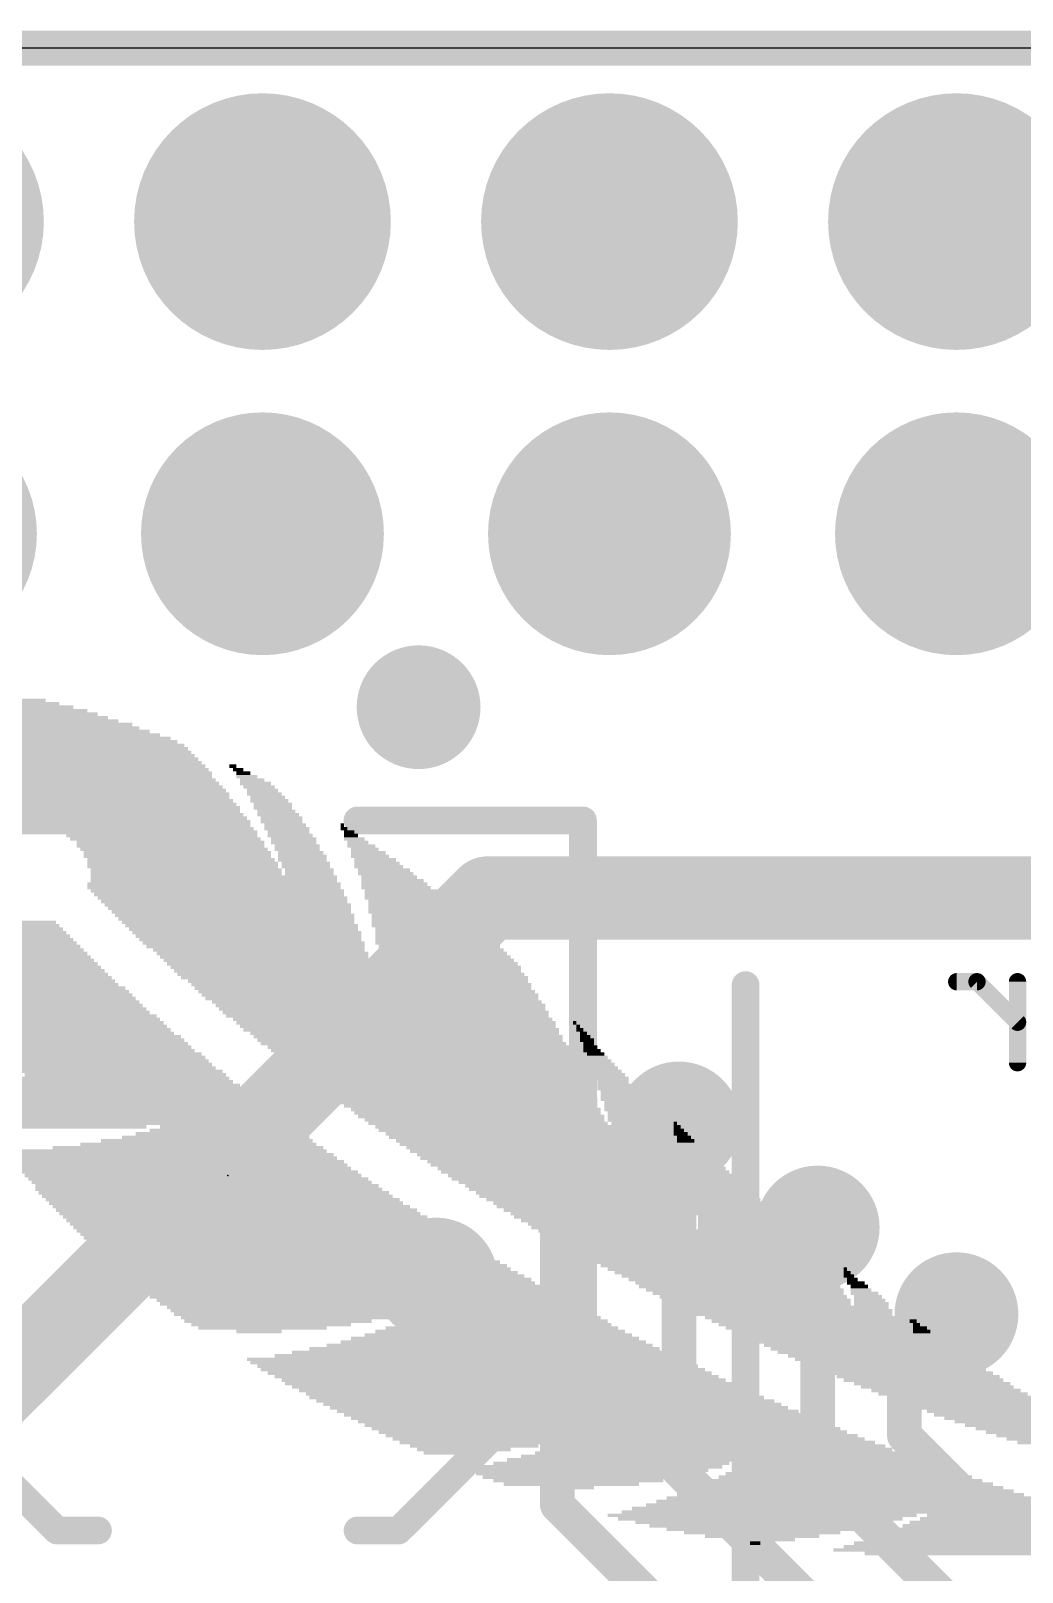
# Model space of a CAD drawing. Extents: x -0.1 to 50.9, y -0.1 to 23.
# Drawn here: x 19.89 to 27.15, y 11.7 to 22.99 of the extents above; entities that cross this region are included whole.
import ezdxf

# ---------------------------------------------------------------- set-up
doc = ezdxf.new("R2010")
doc.units = 0
for name, color, linetype in [('16', 132, 'CONTINUOUS'), ('17', 110, 'CONTINUOUS'), ('18', 110, 'CONTINUOUS'), ('20', 53, 'CONTINUOUS'), ('21', 40, 'CONTINUOUS'), ('22', 6, 'CONTINUOUS'), ('23', 40, 'CONTINUOUS'), ('30', 253, 'CONTINUOUS')]:
    doc.layers.add(name, color=color, linetype=linetype)

# ---------------------------------------------------------------- blocks, each defined once
blk = doc.blocks.new('ROUNDP')
at = {"const_width": 0.5}
blk.add_lwpolyline([(0, -0.25, 1), (0, 0.25, 1), (0, -0.25)], format="xyb", dxfattribs=at)
blk = doc.blocks.new('RECT')
blk.add_solid([(-0.5, -0.5), (0.5, -0.5), (-0.5, 0.5), (0.5, 0.5)])
blk = doc.blocks.new('ROUNDV')
at = {"const_width": 0.5}
blk.add_lwpolyline([(0, -0.25, 1), (0, 0.25, 1), (0, -0.25)], format="xyb", dxfattribs=at)

msp = doc.modelspace()

# ---------------------------------------------------------------- linework, layer by layer
at = {"layer": '16'}
for points, const_width in [([(50.8, 22.86), (0, 22.86)], 0.254), ([(23.241, 16.637), (16.764, 10.16)], 0.6096), ([(27.559, 16.637), (23.241, 16.637)], 0.6096), ([(23.495, 15.24), (23.749, 14.986)], 0.254), ([(23.749, 14.986), (23.749, 12.192)], 0.254), ([(24.638, 14.986), (24.638, 12.446)], 0.254), ([(25.654, 14.224), (25.654, 12.446)], 0.254), ([(26.67, 13.589), (26.289, 13.208)], 0.254), ([(26.289, 13.208), (26.289, 12.7)], 0.254), ([(26.289, 12.7), (26.924, 12.065)], 0.254), ([(24.638, 12.446), (26.162, 10.922)], 0.254), ([(25.654, 12.446), (26.67, 11.43)], 0.254), ([(23.749, 12.192), (25.527, 10.414)], 0.254), ([(26.924, 12.065), (37.465, 12.065)], 0.254)]:
    msp.add_lwpolyline(points, dxfattribs=dict(at, const_width=const_width))
for points, const_width in [([(23.241, 16.7894, 1), (23.241, 16.4846)], 0.3048), ([(23.3488, 16.5292, 1), (23.1332, 16.7448)], 0.3048), ([(23.5399, 15.2849, 1), (23.4501, 15.1951)], 0.127), ([(23.8125, 14.986, 1), (23.6855, 14.986)], 0.127), ([(23.7041, 14.9411, 1), (23.7939, 15.0309)], 0.127), ([(24.7015, 14.986, 1), (24.5745, 14.986)], 0.127), ([(25.7175, 14.224, 1), (25.5905, 14.224)], 0.127), ([(26.7149, 13.5441, 1), (26.6251, 13.6339)], 0.127), ([(26.3525, 13.208, 1), (26.2255, 13.208)], 0.127), ([(26.2441, 13.2529, 1), (26.3339, 13.1631)], 0.127), ([(26.3339, 12.7449, 1), (26.2441, 12.6551)], 0.127), ([(26.2255, 12.7, 1), (26.3525, 12.7)], 0.127), ([(24.6829, 12.4909, 1), (24.5931, 12.4011)], 0.127), ([(25.6989, 12.4909, 1), (25.6091, 12.4011)], 0.127), ([(24.5745, 12.446, 1), (24.7015, 12.446)], 0.127), ([(25.5905, 12.446, 1), (25.7175, 12.446)], 0.127), ([(23.7939, 12.2369, 1), (23.7041, 12.1471)], 0.127), ([(23.6855, 12.192, 1), (23.8125, 12.192)], 0.127), ([(26.924, 12.1285, 1), (26.924, 12.0015)], 0.127), ([(26.8791, 12.0201, 1), (26.9689, 12.1099)], 0.127)]:
    msp.add_lwpolyline(points, format="xyb", dxfattribs=dict(at, const_width=const_width))
at = {"layer": '20'}
msp.add_line((48.26, 22.86), (2.54, 22.86), dxfattribs=at)
at = {"layer": '21', "const_width": 0.2032}
for points in [[(18.736, 17.205), (20.386, 17.205)], [(22.286, 17.205), (23.936, 17.205)], [(23.936, 17.205), (23.936, 13.355)], [(25.1264, 11.4332), (25.1264, 15.9988)], [(20.086, 12.005), (18.736, 13.355)], [(23.936, 13.355), (22.586, 12.005)], [(20.386, 12.005), (20.086, 12.005)], [(22.586, 12.005), (22.286, 12.005)]]:
    msp.add_lwpolyline(points, dxfattribs=at)
at = {"layer": '21', "const_width": 0.1016}
for points in [[(20.386, 17.1542, 1), (20.386, 17.2558)], [(22.286, 17.2558, 1), (22.286, 17.1542)], [(23.9868, 17.205, 1), (23.8852, 17.205)], [(23.936, 17.1542, 1), (23.936, 17.2558)], [(25.1772, 15.9988, 1), (25.0756, 15.9988)], [(23.9719, 13.3191, 1), (23.9001, 13.3909)], [(23.8852, 13.355, 1), (23.9868, 13.355)], [(20.086, 12.0558, 1), (20.086, 11.9542)], [(20.0501, 11.9691, 1), (20.1219, 12.0409)], [(20.386, 11.9542, 1), (20.386, 12.0558)], [(22.286, 12.0558, 1), (22.286, 11.9542)], [(22.5501, 12.0409, 1), (22.6219, 11.9691)], [(22.586, 11.9542, 1), (22.586, 12.0558)]]:
    msp.add_lwpolyline(points, format="xyb", dxfattribs=at)
at = {"layer": '22', "const_width": 0.127}
for points in [[(26.8204, 16.0237), (26.6721, 16.0237)], [(27.117, 15.7271), (26.8204, 16.0237)], [(27.117, 15.4305), (27.117, 16.0237)]]:
    msp.add_lwpolyline(points, dxfattribs=at)
at = {"layer": '22', "const_width": 0.0635}
for points in [[(26.6721, 16.0554, 1), (26.6721, 15.9919)], [(26.8429, 16.0461, 1), (26.798, 16.0012)], [(26.8204, 15.9919, 1), (26.8204, 16.0554)], [(27.1488, 16.0237, 1), (27.0853, 16.0237)], [(27.0946, 15.7046, 1), (27.1395, 15.7495)], [(27.0853, 15.4305, 1), (27.1488, 15.4305)]]:
    msp.add_lwpolyline(points, format="xyb", dxfattribs=at)
at = {"layer": '23'}
msp.add_point((21.336, 14.605), dxfattribs=at)

# ---------------------------------------------------------------- block references
at = {"layer": '17', "xscale": 1.778, "yscale": 1.778}
for p in [(19.05, 21.59), (21.59, 21.59), (24.13, 21.59), (26.67, 21.59)]:
    msp.add_blockref('ROUNDP', p, dxfattribs=at)
at = {"layer": '17', "xscale": 1.6764, "yscale": 1.6764, "rotation": 90}
for p in [(21.59, 19.304), (24.13, 19.304), (26.67, 19.304)]:
    msp.add_blockref('ROUNDP', p, dxfattribs=at)
at = {"layer": '18', "xscale": 0.9064, "yscale": 0.9064}
for p in [(22.733, 18.034), (22.733, 18.034), (23.495, 15.24), (23.495, 15.24), (24.638, 14.986), (24.638, 14.986), (25.654, 14.224), (25.654, 14.224), (22.86, 13.843), (22.86, 13.843), (26.67, 13.589), (26.67, 13.589)]:
    msp.add_blockref('ROUNDV', p, dxfattribs=at)
at = {"layer": '22', "yscale": 0.0254, "rotation": 180}
for p, xscale in [((19.2532, 18.0848), 1.4986), ((19.304, 18.0594), 1.6002), ((19.3675, 18.034), 1.6764), ((19.4183, 18.0086), 1.778), ((19.4564, 17.9832), 1.8542), ((19.4945, 17.9578), 1.9304), ((19.5326, 17.9324), 2.0066), ((19.5834, 17.907), 2.1082), ((19.6088, 17.8816), 2.159), ((19.6469, 17.8562), 2.2352), ((19.685, 17.8308), 2.3114), ((19.7231, 17.8054), 2.3876), ((19.7485, 17.78), 2.4384), ((19.7866, 17.7546), 2.4638), ((19.7993, 17.7292), 2.4892), ((19.812, 17.7038), 2.5146), ((19.8247, 17.6784), 2.54), ((19.8374, 17.653), 2.5654), ((19.8501, 17.6276), 2.5908), ((19.8628, 17.6022), 2.6162), ((21.3741, 17.6022), 0.0508), ((19.8882, 17.5768), 2.6162), ((19.9009, 17.5514), 2.6416), ((19.9009, 17.526), 2.6416), ((19.9136, 17.5006), 2.667), ((21.4122, 17.5768), 0.0762), ((21.4503, 17.5514), 0.1016), ((21.4757, 17.526), 0.1524), ((21.5138, 17.5006), 0.1778), ((19.9263, 17.4752), 2.6924), ((19.939, 17.4498), 2.7178), ((19.9517, 17.4244), 2.7432), ((19.9771, 17.399), 2.7432), ((19.9771, 17.3736), 2.7432), ((21.5392, 17.4752), 0.2286), ((21.5646, 17.4498), 0.2286), ((21.59, 17.4244), 0.2286), ((21.6027, 17.399), 0.254), ((21.6281, 17.3736), 0.254), ((19.9898, 17.3482), 2.7686), ((20.0025, 17.3228), 2.794), ((20.0152, 17.2974), 2.8194), ((20.0279, 17.272), 2.794), ((21.6408, 17.3482), 0.2794), ((21.6662, 17.3228), 0.2794), ((21.6662, 17.2974), 0.2794), ((21.6916, 17.272), 0.2794), ((20.0406, 17.2466), 2.8194), ((20.0533, 17.2212), 2.8448), ((20.066, 17.1958), 2.8702), ((20.066, 17.1704), 2.8702), ((20.0914, 17.145), 2.8702), ((21.7043, 17.2466), 0.3048), ((21.7297, 17.2212), 0.3048), ((21.7297, 17.1958), 0.3048), ((21.7551, 17.1704), 0.3048), ((21.7678, 17.145), 0.3302), ((22.1742, 17.1704), 0.0254), ((22.1869, 17.145), 0.0508), ((20.828, 17.1196), 1.4478), ((20.8534, 17.0942), 1.397), ((20.8788, 17.0688), 1.397), ((20.9169, 17.0434), 1.3716), ((21.7805, 17.1196), 0.3048), ((21.7932, 17.0942), 0.3302), ((21.8186, 17.0688), 0.3302), ((21.8186, 17.0434), 0.3302), ((22.225, 17.1196), 0.0762), ((22.2377, 17.0942), 0.1016), ((22.2631, 17.0688), 0.1524), ((22.2885, 17.0434), 0.1524), ((20.9169, 17.018), 1.3716), ((20.9423, 16.9926), 1.3716), ((20.9677, 16.9672), 1.3716), ((20.9677, 16.9418), 1.3716), ((21.844, 17.018), 0.3302), ((21.844, 16.9926), 0.3302), ((21.8694, 16.9672), 0.3302), ((21.8821, 16.9418), 0.3556), ((22.3139, 17.018), 0.2032), ((22.3393, 16.9926), 0.2032), ((22.3647, 16.9672), 0.254), ((22.3774, 16.9418), 0.2794), ((20.9931, 16.9164), 1.3716), ((21.0058, 16.891), 1.397), ((21.0058, 16.8656), 1.397), ((21.0312, 16.8402), 1.397), ((21.0312, 16.8148), 1.397), ((21.8821, 16.9164), 0.3556), ((21.9075, 16.891), 0.3556), ((21.9075, 16.8656), 0.3556), ((21.9329, 16.8402), 0.3556), ((21.9329, 16.8148), 0.3556), ((22.4155, 16.9164), 0.3048), ((22.4282, 16.891), 0.3302), ((22.4409, 16.8656), 0.3556), ((22.479, 16.8402), 0.381), ((22.4917, 16.8148), 0.4064), ((21.2344, 16.7386), 1.8542), ((21.2344, 16.7132), 1.8542), ((21.2344, 16.7894), 1.8034), ((21.2344, 16.764), 1.8034), ((22.5171, 16.7894), 0.4064), ((22.5425, 16.764), 0.4572), ((22.5552, 16.7386), 0.4826), ((22.5679, 16.7132), 0.508), ((21.2598, 16.6878), 1.8542), ((21.2725, 16.6624), 1.8288), ((21.2979, 16.637), 1.8288), ((21.3106, 16.6116), 1.8034), ((21.336, 16.5862), 1.8034), ((22.606, 16.6878), 0.5334), ((22.6187, 16.6624), 0.5588), ((22.6314, 16.637), 0.5842), ((22.6568, 16.6116), 0.5842), ((22.6695, 16.5862), 0.6096), ((21.3487, 16.5608), 1.778), ((21.3614, 16.5354), 1.7526), ((21.3868, 16.51), 1.7526), ((21.3995, 16.4846), 1.7272), ((22.6949, 16.5608), 0.6604), ((22.7076, 16.5354), 0.6858), ((22.733, 16.51), 0.6858), ((22.7457, 16.4846), 0.7112), ((19.4564, 16.4592), 1.2446), ((19.4691, 16.4338), 1.27), ((19.4945, 16.4084), 1.27), ((19.5072, 16.383), 1.2954), ((19.5326, 16.3576), 1.2954), ((21.4122, 16.4592), 1.7018), ((21.4376, 16.4338), 1.7018), ((21.4503, 16.4084), 1.6764), ((21.4757, 16.383), 1.6764), ((21.4884, 16.3576), 1.651), ((22.7584, 16.4592), 0.7366), ((22.7838, 16.4338), 0.7874), ((22.8092, 16.4084), 0.7874), ((22.8219, 16.383), 0.8128), ((22.8346, 16.3576), 0.8382), ((19.5453, 16.3322), 1.3208), ((19.558, 16.3068), 1.3462), ((19.5834, 16.2814), 1.3462), ((19.5961, 16.256), 1.3716), ((21.5011, 16.3322), 1.6256), ((21.5265, 16.3068), 1.6256), ((21.5392, 16.2814), 1.6002), ((21.5646, 16.256), 1.5494), ((22.8473, 16.3322), 0.8636), ((22.86, 16.3068), 0.889), ((22.8854, 16.2814), 0.889), ((22.8981, 16.256), 0.9144), ((19.6088, 16.2306), 1.397), ((19.6342, 16.2052), 1.397), ((19.6469, 16.1798), 1.4224), ((19.6596, 16.1544), 1.4478), ((19.685, 16.129), 1.4478), ((21.59, 16.2306), 1.5494), ((21.6027, 16.2052), 1.524), ((21.6154, 16.1798), 1.4986), ((21.6408, 16.1544), 1.4986), ((21.6535, 16.129), 1.4732), ((22.9108, 16.2306), 0.9398), ((22.9235, 16.2052), 0.9652), ((22.9362, 16.1798), 0.9906), ((22.9489, 16.1544), 1.016), ((22.9616, 16.129), 1.0414), ((19.6977, 16.1036), 1.4732), ((19.7231, 16.0782), 1.4732), ((19.7358, 16.0528), 1.4986), ((19.7612, 16.0274), 1.4986), ((21.6662, 16.1036), 1.4478), ((21.6789, 16.0782), 1.4224), ((21.7043, 16.0528), 1.4224), ((21.7297, 16.0274), 1.3716), ((22.9743, 16.1036), 1.016), ((22.987, 16.0782), 1.0414), ((22.9997, 16.0528), 1.0668), ((22.9997, 16.0274), 1.0668), ((19.7739, 16.002), 1.524), ((19.7993, 15.9766), 1.5748), ((19.8247, 15.9512), 1.5748), ((19.8374, 15.9258), 1.6002), ((21.7424, 16.002), 1.3462), ((21.7551, 15.9766), 1.3208), ((21.7805, 15.9512), 1.3208), ((21.7932, 15.9258), 1.2954), ((23.0124, 16.002), 1.0922), ((23.0124, 15.9766), 1.0922), ((23.0251, 15.9512), 1.1176), ((23.0378, 15.9258), 1.143), ((19.8628, 15.9004), 1.6002), ((19.8755, 15.875), 1.6256), ((19.9009, 15.8496), 1.6256), ((19.9136, 15.8242), 1.651), ((19.9263, 15.7988), 1.6764), ((21.8059, 15.9004), 1.27), ((21.8313, 15.875), 1.2192), ((21.8567, 15.8496), 1.2192), ((21.8694, 15.8242), 1.1938), ((21.8821, 15.7988), 1.1684), ((23.0378, 15.9004), 1.143), ((23.0505, 15.875), 1.1684), ((23.0759, 15.8496), 1.1684), ((23.0759, 15.8242), 1.1684), ((23.0886, 15.7988), 1.1938), ((19.9644, 15.7734), 1.7018), ((19.9771, 15.748), 1.7272), ((20.0025, 15.7226), 1.7272), ((20.0152, 15.6972), 1.7526), ((22.5044, 15.7734), 2.3622), ((22.5425, 15.748), 2.3368), ((22.5679, 15.7226), 2.3368), ((22.5806, 15.6972), 2.3114), ((23.876, 15.7226), 0.0254), ((23.9014, 15.6972), 0.0254), ((20.0406, 15.6718), 1.7526), ((20.0533, 15.6464), 1.778), ((20.0914, 15.621), 1.8034), ((20.1041, 15.5956), 1.8288), ((20.1295, 15.5702), 1.8288), ((22.606, 15.6718), 2.3114), ((22.6314, 15.6464), 2.2606), ((22.6568, 15.621), 2.2606), ((22.6695, 15.5956), 2.2352), ((22.6949, 15.5702), 2.2352), ((23.9141, 15.6718), 0.0508), ((23.9395, 15.6464), 0.0508), ((23.9522, 15.621), 0.0762), ((23.9649, 15.5956), 0.1016), ((23.9776, 15.5702), 0.0762), ((20.1422, 15.5448), 1.8542), ((20.1676, 15.5194), 1.8542), ((20.2057, 15.494), 1.8796), ((20.2184, 15.4686), 1.905), ((22.733, 15.5448), 2.2098), ((22.7457, 15.5194), 2.1844), ((22.7711, 15.494), 2.1844), ((22.7838, 15.4686), 2.159), ((23.9903, 15.5448), 0.1016), ((24.003, 15.5194), 0.127), ((24.0284, 15.494), 0.127), ((24.0411, 15.4686), 0.1524), ((20.2692, 15.4432), 1.8542), ((20.3327, 15.4178), 1.778), ((20.3962, 15.3924), 1.7018), ((20.4851, 15.367), 1.6256), ((20.5867, 15.3416), 1.4732), ((22.8219, 15.4432), 2.1336), ((22.8346, 15.4178), 2.1082), ((22.86, 15.3924), 2.1082), ((22.8854, 15.367), 2.0574), ((22.9108, 15.3416), 2.0574), ((24.0665, 15.4432), 0.1524), ((24.0792, 15.4178), 0.1778), ((24.0919, 15.3924), 0.2032), ((24.1173, 15.367), 0.2032), ((24.13, 15.3416), 0.2286), ((20.3454, 15.3162), 2.0066), ((20.3708, 15.2908), 2.0066), ((20.4089, 15.2654), 2.032), ((20.4216, 15.24), 2.0574), ((22.9235, 15.3162), 2.032), ((22.9616, 15.2908), 2.0066), ((22.9743, 15.2654), 1.9812), ((22.9997, 15.24), 1.9812), ((24.1427, 15.3162), 0.254), ((24.1554, 15.2908), 0.2286), ((24.1681, 15.2654), 0.254), ((24.1681, 15.24), 0.254), ((20.447, 15.2146), 2.0574), ((20.4851, 15.1892), 2.0828), ((20.4978, 15.1638), 2.1082), ((20.5232, 15.1384), 2.1082), ((20.5486, 15.113), 2.159), ((23.0378, 15.2146), 1.9558), ((23.0505, 15.1892), 1.9304), ((23.0759, 15.1638), 1.9304), ((23.1013, 15.1384), 1.8796), ((23.114, 15.113), 1.8542), ((24.1935, 15.2146), 0.254), ((24.1935, 15.1892), 0.254), ((24.2062, 15.1638), 0.2794), ((24.2189, 15.1384), 0.254), ((24.2316, 15.113), 0.2794), ((20.574, 15.0876), 2.159), ((20.5994, 15.0622), 2.159), ((20.6248, 15.0368), 2.2098), ((20.6502, 15.0114), 2.2098), ((23.1521, 15.0876), 1.8288), ((23.1648, 15.0622), 1.8034), ((23.1902, 15.0368), 1.8034), ((23.2156, 15.0114), 1.7526), ((24.2316, 15.0876), 0.2794), ((24.257, 15.0622), 0.2794), ((24.257, 15.0368), 0.2794), ((24.2697, 15.0114), 0.3048), ((20.701, 14.986), 2.159), ((20.2692, 14.9606), 0.9398), ((21.2725, 14.9098), 1.2192), ((21.3106, 14.9352), 1.0922), ((21.336, 14.9606), 0.9906), ((23.241, 14.986), 1.7526), ((23.4315, 14.9606), 2.032), ((23.4442, 14.9352), 2.0066), ((23.4823, 14.9098), 1.9812), ((24.2824, 14.986), 0.2794), ((24.6126, 14.986), 0.0254), ((24.6253, 14.9606), 0.0508), ((24.638, 14.9352), 0.0762), ((24.6507, 14.9098), 0.1016), ((20.8915, 14.7828), 2.3368), ((21.0439, 14.8082), 1.9812), ((21.1201, 14.8336), 1.7272), ((21.1836, 14.859), 1.5494), ((21.2471, 14.8844), 1.3716), ((23.495, 14.8844), 1.9558), ((23.5331, 14.859), 1.9304), ((23.5458, 14.8336), 1.905), ((23.5839, 14.8082), 1.8796), ((23.5966, 14.7828), 1.8542), ((24.6761, 14.8844), 0.1016), ((24.6888, 14.859), 0.127), ((24.7015, 14.8336), 0.1524), ((24.7269, 14.8082), 0.1524), ((24.7396, 14.7828), 0.1778), ((20.9169, 14.7574), 2.3876), ((20.9423, 14.732), 2.3876), ((20.9804, 14.7066), 2.413), ((21.0058, 14.6812), 2.413), ((23.6347, 14.7574), 1.8288), ((23.6474, 14.732), 1.8034), ((23.6728, 14.7066), 1.7526), ((23.6982, 14.6812), 1.7526), ((24.7523, 14.7574), 0.2032), ((24.765, 14.732), 0.2286), ((24.7904, 14.7066), 0.2286), ((24.8158, 14.6812), 0.2794), ((21.0185, 14.6558), 2.4384), ((21.0566, 14.6304), 2.4638), ((21.082, 14.605), 2.4638), ((21.1201, 14.5796), 2.4892), ((21.1455, 14.5542), 2.4892), ((23.7236, 14.6558), 1.7018), ((23.749, 14.6304), 1.7018), ((23.7744, 14.605), 1.651), ((23.7998, 14.5796), 1.651), ((23.8252, 14.5542), 1.6002), ((24.8285, 14.6558), 0.3048), ((24.8412, 14.6304), 0.3302), ((24.8666, 14.605), 0.3302), ((24.8793, 14.5796), 0.3556), ((24.892, 14.5542), 0.381), ((21.1836, 14.5288), 2.5146), ((21.1963, 14.5034), 2.54), ((21.2344, 14.478), 2.5654), ((21.2598, 14.4526), 2.5654), ((23.8506, 14.5288), 1.5494), ((23.876, 14.5034), 1.5494), ((23.9014, 14.478), 1.4986), ((23.9268, 14.4526), 1.4986), ((24.9047, 14.5288), 0.4064), ((24.9301, 14.5034), 0.4064), ((24.9555, 14.478), 0.4572), ((24.9682, 14.4526), 0.4826), ((21.2979, 14.4272), 2.5908), ((21.3233, 14.4018), 2.5908), ((21.3614, 14.3764), 2.6162), ((21.3995, 14.351), 2.6416), ((21.4249, 14.3256), 2.6416), ((23.9522, 14.4272), 1.4478), ((23.9903, 14.4018), 1.4224), ((24.003, 14.3764), 1.397), ((24.0284, 14.351), 1.3462), ((24.0665, 14.3256), 1.3208), ((24.9809, 14.4272), 0.508), ((25.0063, 14.4018), 0.508), ((25.019, 14.3764), 0.5334), ((25.0317, 14.351), 0.5588), ((25.0571, 14.3256), 0.6096), ((21.463, 14.3002), 2.667), ((21.4884, 14.2748), 2.667), ((21.5265, 14.2494), 2.6924), ((21.5519, 14.224), 2.6924), ((24.0792, 14.3002), 1.2954), ((24.1173, 14.2748), 1.27), ((24.1427, 14.2494), 1.2192), ((24.1554, 14.224), 1.1938), ((25.0825, 14.3002), 0.6096), ((25.0952, 14.2748), 0.635), ((25.1079, 14.2494), 0.6604), ((25.1206, 14.224), 0.6858), ((21.59, 14.1986), 2.7178), ((21.6281, 14.1732), 2.7432), ((21.6535, 14.1478), 2.7432), ((21.6916, 14.1224), 2.7686), ((21.7297, 14.097), 2.794), ((24.5618, 14.1986), 1.905), ((24.5999, 14.1732), 1.8796), ((24.638, 14.1478), 1.8542), ((24.6634, 14.1224), 1.8542), ((24.7015, 14.097), 1.8288), ((21.7551, 14.0716), 2.794), ((21.7932, 14.0462), 2.8194), ((21.8313, 14.0208), 2.8448), ((21.8567, 13.9954), 2.8448), ((24.7396, 14.0716), 1.8034), ((24.765, 14.0462), 1.7526), ((24.8031, 14.0208), 1.7272), ((24.8285, 13.9954), 1.7272), ((21.8948, 13.97), 2.8702), ((21.9329, 13.9446), 2.8956), ((21.971, 13.9192), 2.8702), ((22.0091, 13.8938), 2.8956), ((24.8539, 13.97), 1.6764), ((24.892, 13.9446), 1.651), ((24.9301, 13.9192), 1.6256), ((24.9555, 13.8938), 1.5748), ((25.8572, 13.9192), 0.0254), ((25.8699, 13.8938), 0.0508), ((22.0472, 13.8684), 2.921), ((22.0853, 13.843), 2.9464), ((22.1107, 13.8176), 2.9464), ((22.1615, 13.7922), 2.9464), ((22.1996, 13.7668), 2.9718), ((24.9936, 13.8684), 1.5494), ((25.0317, 13.843), 1.524), ((25.0571, 13.8176), 1.4732), ((25.0825, 13.7922), 1.4732), ((25.1206, 13.7668), 1.4478), ((25.8826, 13.8684), 0.0762), ((25.908, 13.843), 0.0762), ((25.9334, 13.8176), 0.127), ((25.9588, 13.7922), 0.127), ((25.9715, 13.7668), 0.1524), ((22.2377, 13.7414), 2.9972), ((22.2758, 13.716), 3.0226), ((22.3139, 13.6906), 2.9972), ((22.352, 13.6652), 3.0226), ((25.146, 13.7414), 1.397), ((25.1841, 13.716), 1.3716), ((25.2222, 13.6906), 1.3462), ((25.2476, 13.6652), 1.2954), ((25.9969, 13.7414), 0.2032), ((26.0223, 13.716), 0.2032), ((26.035, 13.6906), 0.2286), ((26.0477, 13.6652), 0.254), ((21.8567, 13.6398), 1.9304), ((21.8313, 13.6144), 1.8288), ((21.7805, 13.589), 1.6764), ((21.7551, 13.5636), 1.524), ((21.7043, 13.5382), 1.3716), ((23.368, 13.5382), 1.4986), ((23.3807, 13.5636), 1.3716), ((23.3807, 13.589), 1.27), ((23.3934, 13.6144), 1.143), ((23.3807, 13.6398), 1.0668), ((25.4127, 13.6398), 1.524), ((25.4508, 13.6144), 1.4986), ((25.4762, 13.589), 1.4478), ((25.527, 13.5636), 1.397), ((25.5524, 13.5382), 1.3462), ((26.3525, 13.5382), 0.0508), ((21.6535, 13.5128), 1.1684), ((21.59, 13.4874), 0.9398), ((21.5646, 13.462), 0.3302), ((23.3172, 13.4366), 1.9558), ((23.3299, 13.462), 1.8288), ((23.3426, 13.4874), 1.7018), ((23.3553, 13.5128), 1.5748), ((25.5905, 13.5128), 1.3208), ((25.6159, 13.4874), 1.27), ((25.6413, 13.462), 1.2192), ((25.6794, 13.4366), 1.1938), ((26.3779, 13.5128), 0.0508), ((26.4033, 13.4874), 0.1016), ((26.416, 13.462), 0.127), ((26.4414, 13.4366), 0.1778), ((23.1775, 13.3096), 2.7432), ((23.2156, 13.335), 2.5654), ((23.2537, 13.3604), 2.3876), ((23.2791, 13.3858), 2.2352), ((23.2918, 13.4112), 2.1082), ((25.7048, 13.4112), 1.143), ((25.7556, 13.3858), 1.0922), ((25.781, 13.3604), 1.0414), ((25.8191, 13.335), 1.016), ((25.8445, 13.3096), 0.9652), ((26.4541, 13.4112), 0.2032), ((26.4795, 13.3858), 0.2032), ((26.5049, 13.3604), 0.254), ((26.5176, 13.335), 0.2794), ((26.543, 13.3096), 0.3302), ((23.0632, 13.2588), 3.175), ((23.1013, 13.2334), 3.2004), ((23.1648, 13.208), 3.2258), ((23.1394, 13.2842), 2.921), ((25.8826, 13.2842), 0.889), ((25.9207, 13.2588), 0.8636), ((25.9461, 13.2334), 0.8128), ((25.9969, 13.208), 0.762), ((26.5557, 13.2842), 0.3556), ((26.5811, 13.2588), 0.4064), ((26.6065, 13.2334), 0.4064), ((26.6319, 13.208), 0.4572), ((23.2029, 13.1826), 3.2512), ((23.2537, 13.1572), 3.2512), ((23.3045, 13.1318), 3.2512), ((23.3553, 13.1064), 3.2512), ((23.3934, 13.081), 3.2766), ((26.0223, 13.1826), 0.7112), ((26.0477, 13.1572), 0.6604), ((26.3906, 13.1318), 1.1938), ((26.4287, 13.1064), 1.1684), ((26.4922, 13.081), 1.143), ((26.6446, 13.1826), 0.4826), ((26.67, 13.1572), 0.5334), ((23.4569, 13.0556), 3.302), ((23.5077, 13.0302), 3.302), ((23.5585, 13.0048), 3.302), ((23.5966, 12.9794), 3.3274), ((26.5303, 13.0556), 1.1176), ((26.5938, 13.0302), 1.0922), ((26.6446, 13.0048), 1.0922), ((26.6954, 12.9794), 1.0414), ((23.6601, 12.954), 3.3528), ((23.7109, 12.9286), 3.3528), ((23.7617, 12.9032), 3.3528), ((23.8252, 12.8778), 3.3782), ((26.7589, 12.954), 1.016), ((26.797, 12.9286), 0.9906), ((26.8605, 12.9032), 0.9652), ((26.924, 12.8778), 0.9398), ((23.876, 12.8524), 3.3782), ((23.9268, 12.827), 3.3782), ((23.9903, 12.8016), 3.4036), ((24.0411, 12.7762), 3.4036), ((24.1046, 12.7508), 3.429), ((26.9621, 12.8524), 0.9144), ((27.0256, 12.827), 0.889), ((27.0891, 12.8016), 0.8636), ((27.1526, 12.7762), 0.8382), ((27.2034, 12.7508), 0.7874), ((24.1554, 12.7254), 3.429), ((24.2189, 12.7), 3.4544), ((24.2697, 12.6746), 3.4544), ((24.3332, 12.6492), 3.4798), ((27.2669, 12.7254), 0.762), ((27.3304, 12.7), 0.7366), ((27.3939, 12.6746), 0.7112), ((27.4574, 12.6492), 0.6858), ((23.1394, 12.6238), 0.9398), ((23.0632, 12.5984), 0.6858), ((22.9489, 12.573), 0.3556), ((24.2316, 12.5222), 1.7018), ((24.3205, 12.5476), 1.6764), ((24.9301, 12.573), 2.6924), ((24.9301, 12.5984), 2.54), ((24.9555, 12.6238), 2.3876), ((25.781, 12.5222), 1.2446), ((25.7683, 12.5476), 1.1684), ((23.9649, 12.446), 1.778), ((24.0538, 12.4714), 1.8034), ((23.9649, 12.4206), 1.6256), ((24.1427, 12.4968), 1.7272), ((25.8445, 12.4206), 1.7272), ((25.8318, 12.446), 1.6002), ((25.8191, 12.4714), 1.4732), ((25.7937, 12.4968), 1.3716), ((23.9268, 12.3952), 1.4478), ((23.9014, 12.3698), 1.2446), ((23.8506, 12.3444), 0.9906), ((23.8252, 12.319), 0.381), ((25.8953, 12.2936), 2.3876), ((25.8826, 12.319), 2.2606), ((25.8826, 12.3444), 2.1082), ((25.8699, 12.3698), 1.9812), ((25.8572, 12.3952), 1.8542), ((25.908, 12.192), 3.0226), ((25.908, 12.2174), 2.8702), ((25.908, 12.2428), 2.7178), ((25.8953, 12.2682), 2.54), ((25.2476, 12.1158), 2.2606), ((25.2349, 12.0904), 2.0828), ((25.908, 12.1412), 3.3782), ((25.908, 12.1666), 3.2258), ((25.2476, 12.065), 1.8542), ((27.1018, 12.065), 1.5494), ((27.1018, 12.0904), 1.397), ((27.0764, 12.1158), 1.2446), ((25.2476, 12.0396), 1.651), ((25.2476, 12.0142), 1.397), ((25.2476, 11.9888), 1.143), ((25.2476, 11.9634), 0.8382), ((27.178, 11.9634), 2.2098), ((27.1653, 11.9888), 2.032), ((27.1399, 12.0142), 1.8796), ((27.1272, 12.0396), 1.7018), ((25.2349, 11.938), 0.508), ((25.1968, 11.9126), 0.0762), ((26.924, 11.8618), 2.3114), ((27.1653, 11.8872), 2.6416), ((27.2161, 11.9126), 2.5908), ((27.2034, 11.938), 2.413), ((26.7843, 11.8364), 1.5748)]:
    msp.add_blockref('RECT', p, dxfattribs=dict(at, xscale=xscale))
at = {"layer": '30', "xscale": 1.8796, "yscale": 1.8796}
for p in [(19.05, 21.59), (21.59, 21.59), (24.13, 21.59), (26.67, 21.59)]:
    msp.add_blockref('ROUNDP', p, dxfattribs=at)
at = {"layer": '30', "xscale": 1.778, "yscale": 1.778, "rotation": 90}
for p in [(19.05, 19.304), (21.59, 19.304), (24.13, 19.304), (26.67, 19.304)]:
    msp.add_blockref('ROUNDP', p, dxfattribs=at)

doc.saveas('drawing.dxf')
